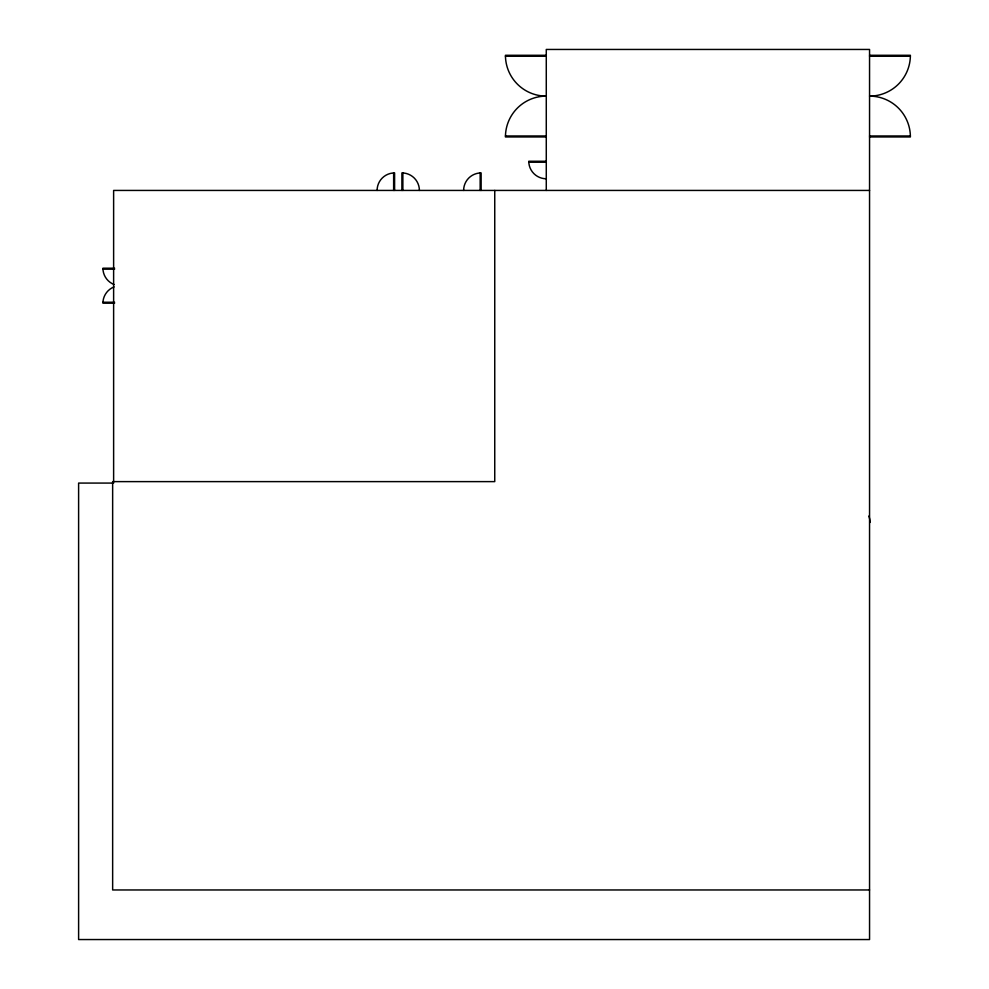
<?xml version="1.0" encoding="UTF-8"?>
<svg xmlns="http://www.w3.org/2000/svg" width="989" height="989" viewBox="0 0 989 989"><rect width="100%" height="100%" fill="white"/><g stroke="black" fill="none" stroke-linecap="round" stroke-linejoin="round"><path stroke-width="1.48" d="M546.274 55.285L505.441 55.285A40.833 40.833 0 0 0 546.274 96.118A40.833 40.833 0 0 0 505.441 136.952L546.274 136.952M869.554 55.285L910.387 55.285A40.833 40.833 0 0 1 869.554 96.118A40.833 40.833 0 0 1 910.387 136.952L869.554 136.952M505.441 56.262L546.274 56.262M869.554 56.262L910.387 56.262M505.441 135.975L546.274 135.975M869.554 135.975L910.387 135.975M546.274 161.256L528.769 161.256A17.505 17.505 0 0 0 546.274 178.762M528.769 162.233L546.274 162.233M869.554 190.432L113.624 190.432L113.624 482.286M114.588 268.204L102.93 268.204A17.505 17.505 0 0 0 114.032 284.498M102.93 269.181L114.588 269.181M102.93 302.238L114.588 302.238M114.588 303.203L102.93 303.203A17.505 17.505 0 0 1 114.032 286.921M113.624 483.077L78.613 483.077L78.613 939.55L869.554 939.55L869.554 49.45L546.274 49.45L546.274 190.432M869.554 889.964L112.647 889.964L112.647 481.618L494.747 481.618L494.747 190.432M481.136 190.432L481.136 172.927A17.505 17.505 0 0 0 463.631 190.432M480.159 172.927L480.159 190.432M402.869 172.927L402.869 190.432M401.893 190.432L401.893 172.927A17.505 17.505 0 0 1 419.398 190.432M394.599 190.432L394.599 172.927A17.505 17.505 0 0 0 377.106 190.432M393.634 172.927L393.634 190.432M868.824 516.06A17.505 17.505 0 0 1 870.036 522.452"/></g></svg>
